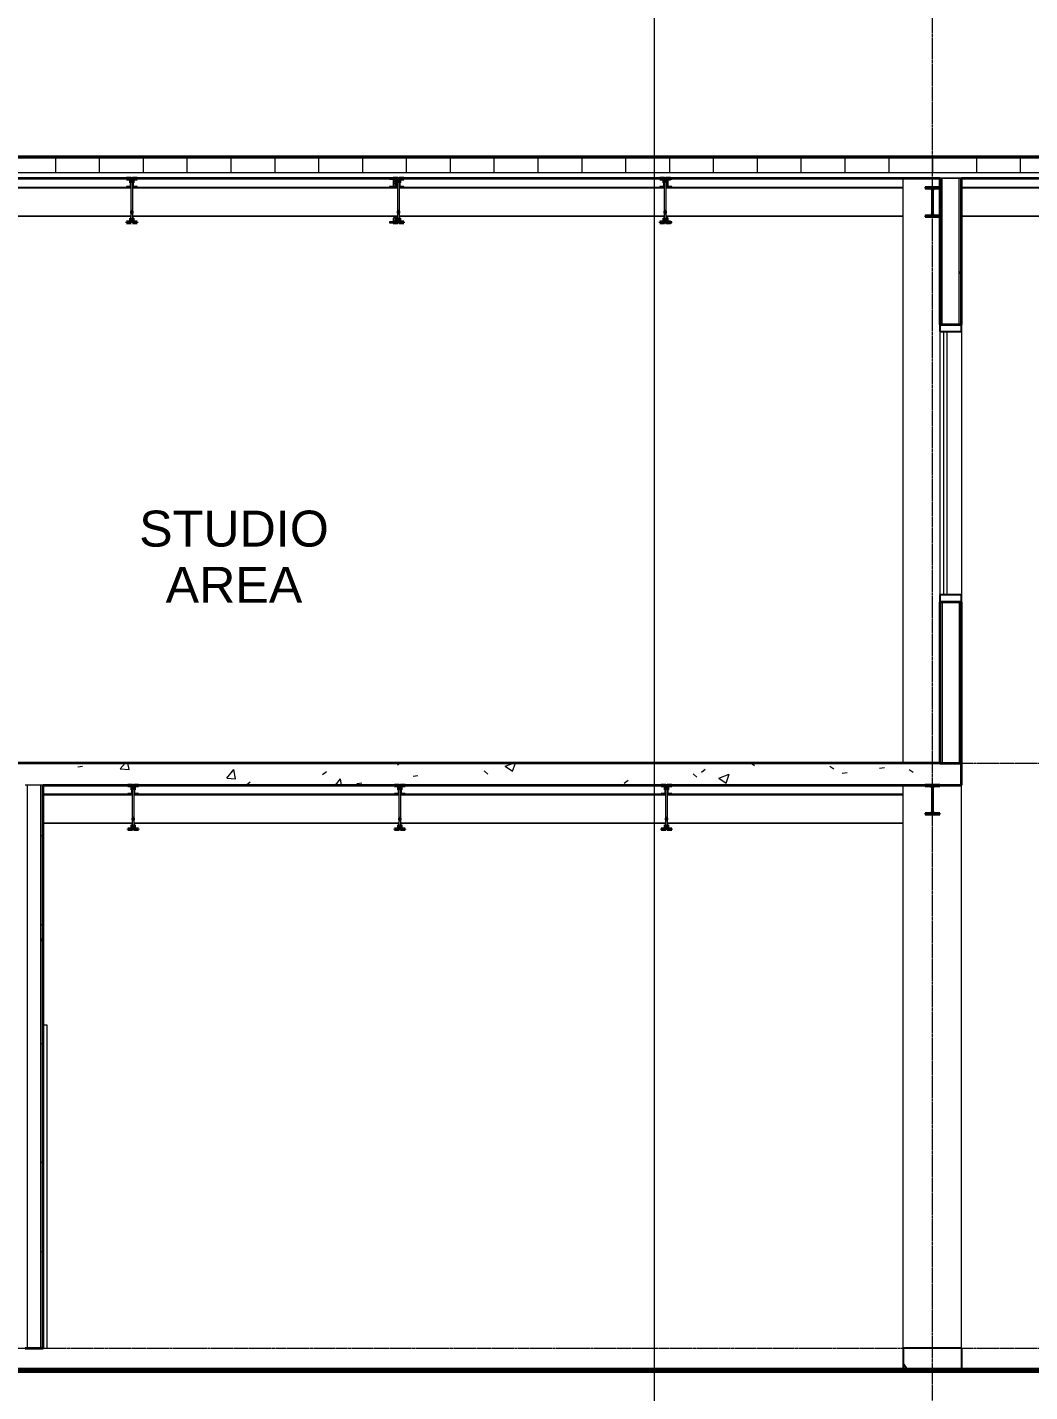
# Model space of a CAD drawing. Header units: millimetres. Extents: x -31954 to 493870, y 99509 to 604061.
# Drawn here: x 387215 to 394073, y 121820 to 131149 of the extents above; entities that cross this region are included whole.
import ezdxf

# ---------------------------------------------------------------- set-up
doc = ezdxf.new("R2010")
doc.units = ezdxf.units.MM
doc.header["$LTSCALE"] = 10
doc.linetypes.add('Center', pattern=[2, 1.25, -0.25, 0.25, -0.25])
for name, color, linetype, lineweight in [('A-ANNOTATIONS', 1, 'Continuous', 9), ('A-COLS', 4, 'Continuous', 9), ('A-DOOR', 1, 'Continuous', 18), ('A-FLOR-LEVL', 6, 'Continuous', 9), ('A-FLOR-OTLN', 6, 'Continuous', 9), ('A-FLOR-PATT', 8, 'Continuous', 35), ('A-GLAZ', 6, 'Continuous', 9), ('A-GLAZ-CWMG', 3, 'Continuous', 9), ('A-HATCH', 9, 'Continuous', 0), ('A-ROOF', 4, 'Continuous', 9), ('A-ROOF-PATT', 8, 'Continuous', 35), ('A-WALL', 2, 'Continuous', 18), ('C-TOPO', 2, 'Continuous', 9), ('S-BEAM-STEEL-SECTION', 4, 'Continuous', 20), ('S-COLUMN-STEEL-SECTION', 4, 'Continuous', 25), ('S-GRID', 6, 'Center', 9)]:
    doc.layers.add(name, color=color, linetype=linetype, lineweight=lineweight)
doc.styles.get("Standard").update_dxf_attribs({"font": 'arial.ttf', "width": 0.8})

msp = doc.modelspace()

# ---------------------------------------------------------------- hatches: boundary and pattern name
at = {"layer": 'S-BEAM-STEEL-SECTION'}
h = msp.add_hatch(dxfattribs=at)
h.set_pattern_fill('FP_5', color=256, style=0, pattern_type=2)
h.set_pattern_definition([(45, (387709.9411660077, 126842.9731462495), (-247.4873734152916, 247.4873734152916), []), (45, (387709.9411660077, 127217.9731462495), (-247.4873734152916, 247.4873734152916), [])])
h.paths.add_polyline_path([(393456.8228186243, 129854.4731462495), (393456.8228186243, 129859.6731462494), (393420.7728186243, 129859.6731462494), (393412.4289586063, 129863.1292862314), (393408.9728186243, 129871.4731462495), (393408.9728186243, 130037.4731462495), (393412.4289586063, 130045.8170062674), (393420.7728186243, 130049.2731462495), (393456.8228186243, 130049.2731462495), (393456.8228186243, 130054.4731462495), (393356.8228186243, 130054.4731462495), (393356.8228186243, 130049.2731462495), (393392.8728186243, 130049.2731462495), (393401.2166786423, 130045.8170062674), (393404.6728186243, 130037.4731462495), (393404.6728186243, 129871.4731462495), (393401.2166786423, 129863.1292862314), (393392.8728186243, 129859.6731462494), (393356.8228186243, 129859.6731462494), (393356.8228186243, 129854.4731462495), (393399.4546167906, 129854.4731462495)], flags=0)
h = msp.add_hatch(dxfattribs=at)
h.set_pattern_fill('FP_5', color=256, style=0, pattern_type=2)
h.set_pattern_definition([(45, (387709.9411660077, 126906.4731462495), (-247.4873734152916, 247.4873734152916), []), (45, (387709.9411660077, 127281.4731462495), (-247.4873734152916, 247.4873734152916), [])])
h.paths.add_polyline_path([(393456.8228186244, 125767.9731462495), (393456.8228186244, 125773.1731462494), (393420.7728186244, 125773.1731462494), (393412.4289586064, 125776.6292862314), (393408.9728186244, 125784.9731462495), (393408.9728186244, 125950.9731462495), (393412.4289586064, 125959.3170062674), (393420.7728186244, 125962.7731462494), (393456.8228186244, 125962.7731462494), (393456.8228186244, 125967.9731462495), (393356.8228186244, 125967.9731462495), (393356.8228186244, 125962.7731462494), (393392.8728186244, 125962.7731462494), (393401.2166786424, 125959.3170062674), (393404.6728186244, 125950.9731462495), (393404.6728186244, 125784.9731462495), (393401.2166786424, 125776.6292862314), (393392.8728186244, 125773.1731462494), (393356.8228186244, 125773.1731462494), (393356.8228186244, 125767.9731462495)], flags=0)

# ---------------------------------------------------------------- linework, layer by layer
at = {"layer": 'A-ANNOTATIONS'}
msp.add_line((391502.3881273863, 136471.8937556715), (391502.3881273863, 118544.24469089), dxfattribs=at)
at = {"layer": 'A-COLS'}
for p, q in [((393206.8228186242, 126117.9731462495), (393206.8228186242, 130117.9731462495)), ((393206.8228186242, 122117.9731462495), (393206.8228186242, 125967.9731462495)), ((393606.8228186242, 122117.9731462495), (393606.8228186242, 125967.9731462495)), ((393606.8228186242, 122117.9731462495), (393206.8228186242, 122117.9731462495))]:
    msp.add_line(p, q, dxfattribs=at)
at = {"layer": 'A-DOOR'}
for p, q in [((387323.5104954747, 124327.9731462495), (387348.5104954747, 124327.9731462495)), ((387348.5104954747, 124327.9731462495), (387348.5104954747, 122117.9731462495)), ((387323.5104954747, 122117.9731462495), (387348.5104954747, 122117.9731462495))]:
    msp.add_line(p, q, dxfattribs=at)
at = {"layer": 'A-FLOR-LEVL', "linetype": 'Center'}
for p, q in [((380371.9449749667, 130117.9731462495), (427657.1800374141, 130117.9731462495)), ((380371.9449749667, 126117.9731462495), (427657.1800374141, 126117.9731462495)), ((380371.9449749667, 122117.9731462495), (427657.1800374141, 122117.9731462495))]:
    msp.add_line(p, q, dxfattribs=at)
at = {"layer": 'A-FLOR-OTLN', "lineweight": 35}
for p, q in [((393456.8228186244, 126117.9731462495), (384146.8228186244, 126117.9731462495)), ((393606.8228186244, 125967.9731462495), (393606.8228186244, 126117.9731462495)), ((387323.5104954748, 125967.9731462495), (393606.8228186244, 125967.9731462495))]:
    msp.add_line(p, q, dxfattribs=at)
at = {"layer": 'A-FLOR-PATT', "lineweight": 9}
for p, q in [((387560.1750651743, 126092.1876735869), (387593.4162284865, 126096.5639557596)), ((387850.9126768178, 126078.7462848366), (387883.8279217615, 126117.9731462494)), ((387850.9127812324, 126078.7455436638), (387911.6408100281, 126073.4325295859)), ((387911.6345128563, 126073.4322578628), (387903.4187412576, 126117.9731462494)), ((388579.6491779254, 126014.9904622118), (388628.6295937835, 126073.3630487774)), ((388640.3698663689, 126009.6711207574), (388628.6227541315, 126073.356778123)), ((389235.4132645245, 126041.0688835657), (389262.0128153178, 126061.4794367575)), ((389748.6012110151, 126106.1118159326), (389764.0591976396, 126117.9731462494)), ((390341.3624579975, 126064.9558173644), (390366.0818925461, 126042.3046288835)), ((390484.579767278, 126095.8828924658), (390535.1178977009, 126061.7944930702)), ((390484.5807150723, 126095.8831034912), (390542.1272439004, 126117.9731462495)), ((390496.1355644543, 126113.1800104181), (390529.3767277665, 126117.5562925908)), ((390535.1102831992, 126061.7766462174), (390553.966824773, 126117.9731462494)), ((391769.8453521479, 126045.2901443394), (391794.5647866965, 126022.6389558584)), ((391826.4794887604, 126056.823751778), (391853.0790395537, 126077.2343049698)), ((392166.1493287445, 126117.9731462495), (392190.7859952491, 126102.2778586939)), ((392704.8720983728, 126097.3770953705), (392733.1493267681, 126079.3625141019)), ((392790.440881012, 126049.6968398539), (392823.6820443242, 126054.0731220267)), ((393044.7861457489, 126083.1820292061), (393078.027309061, 126087.5583113788)), ((393247.2354298916, 126074.4617507786), (393275.5126582868, 126056.4471695099)), ((387921.082974838, 125967.9731462494), (387923.7724139095, 125970.7761001228)), ((387924.1093358634, 125967.9731462494), (387923.7830185759, 125970.7779877176)), ((388579.6491267805, 126014.989374729), (388640.3771555762, 126009.6763606511)), ((388713.7618245999, 125969.5316842742), (388740.3613753932, 125989.942237466)), ((389322.4309537998, 125967.9731462495), (389357.3660948909, 126009.6072261526)), ((389365.0355681252, 125967.9731462495), (389357.358107644, 126009.5956410175)), ((389469.6887336946, 125978.0457215079), (389502.9298970067, 125982.4220036806)), ((389854.4803817321, 126028.7045030228), (389887.7215450443, 126033.0807851955)), ((391298.7826963827, 125980.6477903974), (391325.382247176, 126001.0583435892)), ((391944.7032383974, 126014.5142241759), (391995.2413688203, 125980.4258247804)), ((391944.7045260866, 126014.5141912813), (392015.8433545856, 126041.8218290367)), ((391995.2328227814, 125980.3974603025), (392015.8339862791, 126041.7933043193)), ((392169.6877992087, 125967.9731462495), (392182.0268616019, 125969.5976146314))]:
    msp.add_line(p, q, dxfattribs=at)
at = {"layer": 'A-GLAZ', "lineweight": 18}
for p, q in [((393507.3228186243, 129067.9731462495), (393482.3228186243, 129067.9731462495)), ((393482.3228186243, 129067.9731462495), (393482.3228186243, 127267.9731462495)), ((393507.3228186243, 127267.9731462495), (393507.3228186243, 129067.9731462495)), ((393482.3228186243, 127267.9731462495), (393507.3228186243, 127267.9731462495))]:
    msp.add_line(p, q, dxfattribs=at)
at = {"layer": 'A-GLAZ-CWMG', "lineweight": 25}
for p, q in [((393606.8228186243, 129117.9731462495), (393456.8228186243, 129117.9731462495)), ((393456.8228186243, 129117.9731462495), (393456.8228186243, 129067.9731462495)), ((393456.8228186243, 129067.9731462495), (393606.8228186243, 129067.9731462495)), ((393606.8228186243, 129067.9731462495), (393606.8228186243, 129117.9731462495)), ((393606.8228186243, 127267.9731462495), (393456.8228186243, 127267.9731462495)), ((393456.8228186243, 127267.9731462495), (393456.8228186243, 127217.9731462495)), ((393606.8228186243, 127217.9731462495), (393606.8228186243, 127267.9731462495)), ((393456.8228186243, 127217.9731462495), (393606.8228186243, 127217.9731462495))]:
    msp.add_line(p, q, dxfattribs=at)
at = {"layer": 'A-GLAZ-CWMG'}
for p, q in [((393456.8228186243, 129067.9731462495), (393456.8228186243, 127267.9731462495)), ((393606.8228186243, 129067.9731462495), (393606.8228186243, 127267.9731462495))]:
    msp.add_line(p, q, dxfattribs=at)
at = {"layer": 'A-HATCH', "lineweight": 9}
for p, q in [((393602.7411660076, 129687.7731462495), (393606.8228186244, 129687.7731462495)), ((393606.8228186244, 129545.5663266065), (393603.9516828896, 129540.5933736383)), ((393598.8320274777, 129464.6440601024), (393590.8228186244, 129478.5164167647)), ((393602.7411660076, 129281.3731462494), (393606.8228186244, 129281.3731462494)), ((393602.7411660076, 127046.1731462494), (393606.8228186244, 127046.1731462494)), ((393457.3738551836, 126848.3131287884), (393456.8228186244, 126847.3587054711)), ((393602.7411660077, 126436.5731462495), (393606.8228186244, 126436.5731462495)), ((387307.5104954748, 125623.7731462495), (387323.5104954748, 125623.7731462495)), ((387307.5104954748, 125014.1731462494), (387323.5104954748, 125014.1731462494)), ((387318.1302696157, 124899.9386119065), (387307.5104954749, 124918.3326002834)), ((387307.5104954748, 124201.3731462494), (387323.5104954748, 124201.3731462494)), ((387307.5104954748, 123388.5731462495), (387323.5104954748, 123388.5731462495)), ((387307.5104954748, 122778.9731462495), (387323.5104954748, 122778.9731462495))]:
    msp.add_line(p, q, dxfattribs=at)
at = {"layer": 'A-ROOF', "lineweight": 35}
for p, q in [((422546.8228186243, 130262.9731462495), (384146.8228186244, 130262.9731462495)), ((384146.8228186244, 130117.9731462495), (393456.8228186244, 130117.9731462495)), ((393606.8228186244, 130117.9731462495), (422546.8228186243, 130117.9731462495))]:
    msp.add_line(p, q, dxfattribs=at)
at = {"layer": 'A-ROOF'}
for p, q in [((384146.8228186244, 130255.9731462495), (422546.8228186243, 130255.9731462495)), ((384146.8228186244, 130155.9731462495), (422546.8228186243, 130155.9731462495))]:
    msp.add_line(p, q, dxfattribs=at)
at = {"layer": 'A-ROOF-PATT', "lineweight": 9}
for p, q in [((387409.9411660077, 130155.9731462495), (387409.9411660077, 130255.9731462495)), ((387709.9411660077, 130155.9731462495), (387709.9411660077, 130255.9731462495)), ((388009.9411660077, 130155.9731462495), (388009.9411660077, 130255.9731462495)), ((388309.9411660077, 130155.9731462495), (388309.9411660077, 130255.9731462495)), ((388609.9411660077, 130155.9731462495), (388609.9411660077, 130255.9731462495)), ((388909.9411660077, 130155.9731462495), (388909.9411660077, 130255.9731462495)), ((389209.9411660077, 130155.9731462495), (389209.9411660077, 130255.9731462495)), ((389509.9411660077, 130155.9731462495), (389509.9411660077, 130255.9731462495)), ((389809.9411660077, 130155.9731462495), (389809.9411660077, 130255.9731462495)), ((390109.9411660077, 130155.9731462495), (390109.9411660077, 130255.9731462495)), ((390409.9411660077, 130155.9731462495), (390409.9411660077, 130255.9731462495)), ((390709.9411660077, 130155.9731462495), (390709.9411660077, 130255.9731462495)), ((391009.9411660077, 130155.9731462495), (391009.9411660077, 130255.9731462495)), ((391309.9411660077, 130155.9731462495), (391309.9411660077, 130255.9731462495)), ((391609.9411660077, 130155.9731462495), (391609.9411660077, 130255.9731462495)), ((391909.9411660077, 130155.9731462495), (391909.9411660077, 130255.9731462495)), ((392209.9411660077, 130155.9731462495), (392209.9411660077, 130255.9731462495)), ((392509.9411660077, 130155.9731462495), (392509.9411660077, 130255.9731462495)), ((392809.9411660077, 130155.9731462495), (392809.9411660077, 130255.9731462495)), ((393109.9411660077, 130155.9731462495), (393109.9411660077, 130255.9731462495)), ((393409.9411660077, 130155.9731462495), (393409.9411660077, 130255.9731462495)), ((393709.9411660077, 130155.9731462495), (393709.9411660077, 130255.9731462495)), ((394009.9411660077, 130155.9731462495), (394009.9411660077, 130255.9731462495))]:
    msp.add_line(p, q, dxfattribs=at)
at = {"layer": 'A-WALL', "lineweight": 35}
for p, q in [((393456.8228186244, 130117.9731462495), (393456.8228186244, 129117.9731462495)), ((393606.8228186244, 129117.9731462495), (393606.8228186244, 130117.9731462495)), ((393456.8228186244, 129117.9731462495), (393606.8228186244, 129117.9731462495)), ((393606.8228186244, 127217.9731462495), (393456.8228186244, 127217.9731462495)), ((393456.8228186244, 127217.9731462495), (393456.8228186244, 126117.9731462495)), ((393606.8228186244, 126117.9731462495), (393606.8228186244, 127217.9731462495)), ((393456.8228186244, 126117.9731462495), (393606.8228186244, 126117.9731462495)), ((387323.5104954748, 122117.9731462495), (387323.5104954748, 125967.9731462495)), ((387199.5104954748, 122117.9731462495), (387323.5104954748, 122117.9731462495))]:
    msp.add_line(p, q, dxfattribs=at)
at = {"layer": 'A-WALL'}
for p, q in [((393606.8228186244, 130117.9731462495), (393456.8228186244, 130117.9731462495)), ((393472.8228186243, 129117.9731462495), (393472.8228186243, 130117.9731462495)), ((393590.8228186244, 129117.9731462495), (393590.8228186244, 130117.9731462495)), ((393472.8228186243, 127217.9731462495), (393472.8228186243, 126117.9731462495)), ((393590.8228186244, 127217.9731462495), (393590.8228186244, 126117.9731462495)), ((387323.5104954748, 125967.9731462495), (387199.5104954748, 125967.9731462495)), ((387215.5104954748, 122117.9731462495), (387215.5104954748, 125967.9731462495)), ((387307.5104954748, 122117.9731462495), (387307.5104954748, 125967.9731462495))]:
    msp.add_line(p, q, dxfattribs=at)
at = {"layer": 'C-TOPO', "lineweight": 70}
msp.add_line((384146.8228186243, 121967.8136190258), (422546.8228186247, 121967.8136190258), dxfattribs=at)
at = {"layer": 'C-TOPO'}
msp.add_line((384146.8228186243, 121967.813616325), (422546.822720207, 121967.813616325), dxfattribs=at)
at = {"layer": 'S-BEAM-STEEL-SECTION', "lineweight": 35}
for p, q in [((387925.3228186243, 130117.9731462495), (387893.3228186243, 130117.9731462495)), ((387893.3228186243, 130117.9731462495), (387893.3228186243, 130111.4731462495)), ((387893.3228186243, 130111.4731462495), (387918.8228186243, 130111.4731462495)), ((387918.8228186243, 130111.4731462495), (387918.8228186243, 130085.9731462495)), ((387918.8228186243, 130085.9731462495), (387925.3228186243, 130085.9731462495)), ((387925.3228186243, 130085.9731462495), (387925.3228186243, 130117.9731462495)), ((387934.8228186243, 130117.9731462495), (387934.8228186243, 130085.9731462495)), ((387966.8228186243, 130117.9731462495), (387934.8228186243, 130117.9731462495)), ((387934.8228186243, 130085.9731462495), (387941.3228186243, 130085.9731462495)), ((387941.3228186243, 130085.9731462495), (387941.3228186243, 130111.4731462495)), ((387941.3228186243, 130111.4731462495), (387966.8228186243, 130111.4731462495)), ((387966.8228186243, 130111.4731462495), (387966.8228186243, 130117.9731462495)), ((389749.3228186243, 130117.9731462495), (389717.3228186243, 130117.9731462495)), ((389717.3228186243, 130117.9731462495), (389717.3228186243, 130111.4731462495)), ((389717.3228186243, 130111.4731462495), (389742.8228186243, 130111.4731462495)), ((389742.8228186243, 130111.4731462495), (389742.8228186243, 130085.9731462495)), ((389742.8228186243, 130085.9731462495), (389749.3228186243, 130085.9731462495)), ((389749.3228186243, 130085.9731462495), (389749.3228186243, 130117.9731462495)), ((389758.8228186243, 130117.9731462495), (389758.8228186243, 130085.9731462495)), ((389790.8228186243, 130117.9731462495), (389758.8228186243, 130117.9731462495)), ((389758.8228186243, 130085.9731462495), (389765.3228186243, 130085.9731462495)), ((389765.3228186243, 130085.9731462495), (389765.3228186243, 130111.4731462495)), ((389765.3228186243, 130111.4731462495), (389790.8228186243, 130111.4731462495)), ((389790.8228186243, 130111.4731462495), (389790.8228186243, 130117.9731462495)), ((391573.3228186243, 130117.9731462495), (391541.3228186243, 130117.9731462495)), ((391541.3228186243, 130117.9731462495), (391541.3228186243, 130111.4731462495)), ((391541.3228186243, 130111.4731462495), (391566.8228186243, 130111.4731462495)), ((391566.8228186243, 130111.4731462495), (391566.8228186243, 130085.9731462495)), ((391566.8228186243, 130085.9731462495), (391573.3228186243, 130085.9731462495)), ((391573.3228186243, 130085.9731462495), (391573.3228186243, 130117.9731462495)), ((391582.8228186243, 130117.9731462495), (391582.8228186243, 130085.9731462495)), ((391614.8228186243, 130117.9731462495), (391582.8228186243, 130117.9731462495)), ((391582.8228186243, 130085.9731462495), (391589.3228186243, 130085.9731462495)), ((391589.3228186243, 130085.9731462495), (391589.3228186243, 130111.4731462495)), ((391589.3228186243, 130111.4731462495), (391614.8228186243, 130111.4731462495)), ((391614.8228186243, 130111.4731462495), (391614.8228186243, 130117.9731462495)), ((393456.8228186243, 130054.4731462495), (393356.8228186243, 130054.4731462495)), ((393356.8228186243, 130054.4731462495), (393356.8228186243, 130049.2731462495)), ((393356.8228186243, 130049.2731462495), (393392.8728186243, 130049.2731462495)), ((393404.6728186242, 130037.4731462495), (393404.6728186242, 129871.4731462495)), ((393408.9728186243, 129871.4731462495), (393408.9728186243, 130037.4731462495)), ((393420.7728186243, 130049.2731462495), (393456.8228186243, 130049.2731462495)), ((393456.8228186243, 130049.2731462495), (393456.8228186243, 130054.4731462495)), ((387934.8228186243, 129892.0177194739), (387925.3228186243, 129892.0177194739)), ((387925.3228186243, 129892.0177194739), (387925.3228186243, 129879.0736228652)), ((387925.3228186243, 129879.0736228652), (387934.8228186243, 129879.0736228652)), ((387934.8228186243, 129879.0736228652), (387934.8228186243, 129892.0177194739)), ((389758.8228186243, 129892.0177194739), (389749.3228186243, 129892.0177194739)), ((389749.3228186243, 129892.0177194739), (389749.3228186243, 129879.0736228652)), ((389749.3228186243, 129879.0736228652), (389758.8228186243, 129879.0736228652)), ((389758.8228186243, 129879.0736228652), (389758.8228186243, 129892.0177194739)), ((391582.8228186243, 129892.0177194739), (391573.3228186243, 129892.0177194739)), ((391573.3228186243, 129892.0177194739), (391573.3228186243, 129879.0736228652)), ((391573.3228186243, 129879.0736228652), (391582.8228186243, 129879.0736228652)), ((391582.8228186243, 129879.0736228652), (391582.8228186243, 129892.0177194739)), ((387918.8228186243, 129819.4731462495), (387893.3228186243, 129819.4731462495)), ((387893.3228186243, 129819.4731462495), (387893.3228186243, 129812.9731462495)), ((387893.3228186243, 129812.9731462495), (387925.3228186243, 129812.9731462495)), ((387925.3228186243, 129844.9731462495), (387918.8228186243, 129844.9731462495)), ((387918.8228186243, 129844.9731462495), (387918.8228186243, 129819.4731462495)), ((387925.3228186243, 129812.9731462495), (387925.3228186243, 129844.9731462495)), ((387941.3228186243, 129844.9731462495), (387934.8228186243, 129844.9731462495)), ((387934.8228186243, 129844.9731462495), (387934.8228186243, 129812.9731462495)), ((387934.8228186243, 129812.9731462495), (387966.8228186243, 129812.9731462495)), ((387941.3228186243, 129819.4731462495), (387941.3228186243, 129844.9731462495)), ((387966.8228186243, 129819.4731462495), (387941.3228186243, 129819.4731462495)), ((387966.8228186243, 129812.9731462495), (387966.8228186243, 129819.4731462495)), ((389742.8228186243, 129819.4731462495), (389717.3228186243, 129819.4731462495)), ((389717.3228186243, 129819.4731462495), (389717.3228186243, 129812.9731462495)), ((389717.3228186243, 129812.9731462495), (389749.3228186243, 129812.9731462495)), ((389749.3228186243, 129844.9731462495), (389742.8228186243, 129844.9731462495)), ((389742.8228186243, 129844.9731462495), (389742.8228186243, 129819.4731462495)), ((389749.3228186243, 129812.9731462495), (389749.3228186243, 129844.9731462495)), ((389765.3228186243, 129844.9731462495), (389758.8228186243, 129844.9731462495)), ((389758.8228186243, 129844.9731462495), (389758.8228186243, 129812.9731462495)), ((389758.8228186243, 129812.9731462495), (389790.8228186243, 129812.9731462495)), ((389765.3228186243, 129819.4731462495), (389765.3228186243, 129844.9731462495)), ((389790.8228186243, 129819.4731462495), (389765.3228186243, 129819.4731462495)), ((389790.8228186243, 129812.9731462495), (389790.8228186243, 129819.4731462495)), ((391566.8228186243, 129819.4731462495), (391541.3228186243, 129819.4731462495)), ((391541.3228186243, 129819.4731462495), (391541.3228186243, 129812.9731462495)), ((391541.3228186243, 129812.9731462495), (391573.3228186243, 129812.9731462495)), ((391573.3228186243, 129844.9731462495), (391566.8228186243, 129844.9731462495)), ((391566.8228186243, 129844.9731462495), (391566.8228186243, 129819.4731462495)), ((391573.3228186243, 129812.9731462495), (391573.3228186243, 129844.9731462495)), ((391589.3228186243, 129844.9731462495), (391582.8228186243, 129844.9731462495)), ((391582.8228186243, 129844.9731462495), (391582.8228186243, 129812.9731462495)), ((391582.8228186243, 129812.9731462495), (391614.8228186243, 129812.9731462495)), ((391589.3228186243, 129819.4731462495), (391589.3228186243, 129844.9731462495)), ((391614.8228186243, 129819.4731462495), (391589.3228186243, 129819.4731462495)), ((391614.8228186243, 129812.9731462495), (391614.8228186243, 129819.4731462495)), ((393392.8728186243, 129859.6731462494), (393356.8228186243, 129859.6731462494)), ((393356.8228186243, 129859.6731462494), (393356.8228186243, 129854.4731462495)), ((393356.8228186243, 129854.4731462495), (393456.8228186243, 129854.4731462495)), ((393456.8228186243, 129859.6731462494), (393420.7728186243, 129859.6731462494)), ((393456.8228186243, 129854.4731462495), (393456.8228186243, 129859.6731462494)), ((387934.8228186243, 125967.9731462495), (387902.8228186243, 125967.9731462495)), ((387902.8228186243, 125967.9731462495), (387902.8228186243, 125961.4731462495)), ((387902.8228186243, 125961.4731462495), (387928.3228186243, 125961.4731462495)), ((387928.3228186243, 125961.4731462495), (387928.3228186243, 125935.9731462495)), ((387934.8228186243, 125935.9731462495), (387934.8228186243, 125967.9731462495)), ((387976.3228186243, 125967.9731462495), (387944.3228186243, 125967.9731462495)), ((387944.3228186243, 125967.9731462495), (387944.3228186243, 125935.9731462495)), ((387950.8228186243, 125935.9731462495), (387950.8228186243, 125961.4731462495)), ((387950.8228186243, 125961.4731462495), (387976.3228186243, 125961.4731462495)), ((387976.3228186243, 125961.4731462495), (387976.3228186243, 125967.9731462495)), ((389758.8228186243, 125967.9731462495), (389726.8228186243, 125967.9731462495)), ((389726.8228186243, 125967.9731462495), (389726.8228186243, 125961.4731462495)), ((389726.8228186243, 125961.4731462495), (389752.3228186243, 125961.4731462495)), ((389752.3228186243, 125961.4731462495), (389752.3228186243, 125935.9731462495)), ((389758.8228186243, 125935.9731462495), (389758.8228186243, 125967.9731462495)), ((389800.3228186243, 125967.9731462495), (389768.3228186243, 125967.9731462495)), ((389768.3228186243, 125967.9731462495), (389768.3228186243, 125935.9731462495)), ((389774.8228186243, 125935.9731462495), (389774.8228186243, 125961.4731462495)), ((389774.8228186243, 125961.4731462495), (389800.3228186243, 125961.4731462495)), ((389800.3228186243, 125961.4731462495), (389800.3228186243, 125967.9731462495)), ((391582.8228186243, 125967.9731462495), (391550.8228186243, 125967.9731462495)), ((391550.8228186243, 125967.9731462495), (391550.8228186243, 125961.4731462495)), ((391550.8228186243, 125961.4731462495), (391576.3228186243, 125961.4731462495)), ((391576.3228186243, 125961.4731462495), (391576.3228186243, 125935.9731462495)), ((391582.8228186243, 125935.9731462495), (391582.8228186243, 125967.9731462495)), ((391624.3228186243, 125967.9731462495), (391592.3228186243, 125967.9731462495)), ((391592.3228186243, 125967.9731462495), (391592.3228186243, 125935.9731462495)), ((391598.8228186243, 125935.9731462495), (391598.8228186243, 125961.4731462495)), ((391598.8228186243, 125961.4731462495), (391624.3228186243, 125961.4731462495)), ((391624.3228186243, 125961.4731462495), (391624.3228186243, 125967.9731462495)), ((393456.8228186244, 125967.9731462495), (393356.8228186244, 125967.9731462495)), ((393356.8228186244, 125967.9731462495), (393356.8228186244, 125962.7731462494)), ((393356.8228186244, 125962.7731462494), (393392.8728186244, 125962.7731462494)), ((393404.6728186244, 125950.9731462495), (393404.6728186244, 125784.9731462495)), ((393408.9728186244, 125784.9731462495), (393408.9728186244, 125950.9731462495)), ((393420.7728186244, 125962.7731462494), (393456.8228186244, 125962.7731462494)), ((393456.8228186244, 125962.7731462494), (393456.8228186244, 125967.9731462495)), ((387928.3228186243, 125935.9731462495), (387934.8228186243, 125935.9731462495)), ((387944.3228186243, 125935.9731462495), (387950.8228186243, 125935.9731462495)), ((389752.3228186243, 125935.9731462495), (389758.8228186243, 125935.9731462495)), ((389768.3228186243, 125935.9731462495), (389774.8228186243, 125935.9731462495)), ((391576.3228186243, 125935.9731462495), (391582.8228186243, 125935.9731462495)), ((391592.3228186243, 125935.9731462495), (391598.8228186243, 125935.9731462495)), ((393392.8728186244, 125773.1731462494), (393356.8228186244, 125773.1731462494)), ((393356.8228186244, 125773.1731462494), (393356.8228186244, 125767.9731462495)), ((393356.8228186244, 125767.9731462495), (393456.8228186244, 125767.9731462495)), ((393456.8228186244, 125773.1731462494), (393420.7728186244, 125773.1731462494)), ((393456.8228186244, 125767.9731462495), (393456.8228186244, 125773.1731462494)), ((387934.8228186243, 125694.9731462495), (387928.3228186243, 125694.9731462495)), ((387928.3228186243, 125694.9731462495), (387928.3228186243, 125669.4731462495)), ((387934.8228186243, 125742.017719474), (387934.8228186243, 125729.0736228652)), ((387944.3228186243, 125742.017719474), (387934.8228186243, 125742.017719474)), ((387934.8228186243, 125729.0736228652), (387944.3228186243, 125729.0736228652)), ((387934.8228186243, 125662.9731462495), (387934.8228186243, 125694.9731462495)), ((387944.3228186243, 125729.0736228652), (387944.3228186243, 125742.017719474)), ((387944.3228186243, 125694.9731462495), (387944.3228186243, 125662.9731462495)), ((387950.8228186243, 125694.9731462495), (387944.3228186243, 125694.9731462495)), ((387950.8228186243, 125669.4731462495), (387950.8228186243, 125694.9731462495)), ((389758.8228186243, 125694.9731462495), (389752.3228186243, 125694.9731462495)), ((389752.3228186243, 125694.9731462495), (389752.3228186243, 125669.4731462495)), ((389758.8228186243, 125742.017719474), (389758.8228186243, 125729.0736228652)), ((389768.3228186243, 125742.017719474), (389758.8228186243, 125742.017719474)), ((389758.8228186243, 125729.0736228652), (389768.3228186243, 125729.0736228652)), ((389758.8228186243, 125662.9731462495), (389758.8228186243, 125694.9731462495)), ((389768.3228186243, 125729.0736228652), (389768.3228186243, 125742.017719474)), ((389768.3228186243, 125694.9731462495), (389768.3228186243, 125662.9731462495)), ((389774.8228186243, 125694.9731462495), (389768.3228186243, 125694.9731462495)), ((389774.8228186243, 125669.4731462495), (389774.8228186243, 125694.9731462495)), ((391582.8228186243, 125694.9731462495), (391576.3228186243, 125694.9731462495)), ((391576.3228186243, 125694.9731462495), (391576.3228186243, 125669.4731462495)), ((391582.8228186243, 125742.017719474), (391582.8228186243, 125729.0736228652)), ((391592.3228186243, 125742.017719474), (391582.8228186243, 125742.017719474)), ((391582.8228186243, 125729.0736228652), (391592.3228186243, 125729.0736228652)), ((391582.8228186243, 125662.9731462495), (391582.8228186243, 125694.9731462495)), ((391592.3228186243, 125729.0736228652), (391592.3228186243, 125742.017719474)), ((391592.3228186243, 125694.9731462495), (391592.3228186243, 125662.9731462495)), ((391598.8228186243, 125694.9731462495), (391592.3228186243, 125694.9731462495)), ((391598.8228186243, 125669.4731462495), (391598.8228186243, 125694.9731462495)), ((387928.3228186243, 125669.4731462495), (387902.8228186243, 125669.4731462495)), ((387902.8228186243, 125669.4731462495), (387902.8228186243, 125662.9731462495)), ((387902.8228186243, 125662.9731462495), (387934.8228186243, 125662.9731462495)), ((387944.3228186243, 125662.9731462495), (387976.3228186243, 125662.9731462495)), ((387976.3228186243, 125669.4731462495), (387950.8228186243, 125669.4731462495)), ((387976.3228186243, 125662.9731462495), (387976.3228186243, 125669.4731462495)), ((389752.3228186243, 125669.4731462495), (389726.8228186243, 125669.4731462495)), ((389726.8228186243, 125669.4731462495), (389726.8228186243, 125662.9731462495)), ((389726.8228186243, 125662.9731462495), (389758.8228186243, 125662.9731462495)), ((389768.3228186243, 125662.9731462495), (389800.3228186243, 125662.9731462495)), ((389800.3228186243, 125669.4731462495), (389774.8228186243, 125669.4731462495)), ((389800.3228186243, 125662.9731462495), (389800.3228186243, 125669.4731462495)), ((391576.3228186243, 125669.4731462495), (391550.8228186243, 125669.4731462495)), ((391550.8228186243, 125669.4731462495), (391550.8228186243, 125662.9731462495)), ((391550.8228186243, 125662.9731462495), (391582.8228186243, 125662.9731462495)), ((391592.3228186243, 125662.9731462495), (391624.3228186243, 125662.9731462495)), ((391624.3228186243, 125669.4731462495), (391598.8228186243, 125669.4731462495)), ((391624.3228186243, 125662.9731462495), (391624.3228186243, 125669.4731462495))]:
    msp.add_line(p, q, dxfattribs=at)
at = {"layer": 'S-BEAM-STEEL-SECTION'}
for p, q in [((387918.8228186243, 130060.9731462495), (387893.3228186243, 130060.9731462495)), ((387893.3228186243, 130060.9731462495), (387893.3228186243, 130054.4731462495)), ((387918.8228186243, 130085.9731462495), (387918.8228186243, 130060.9731462495)), ((387925.3228186243, 130116.3731462494), (387934.8228186243, 130116.3731462494)), ((387925.3228186243, 129892.0177194739), (387925.3228186243, 130085.9731462495)), ((387934.8228186243, 130085.9731462495), (387934.8228186243, 129892.0177194739)), ((387941.3228186243, 130060.9731462495), (387941.3228186243, 130085.9731462495)), ((387966.8228186243, 130060.9731462495), (387941.3228186243, 130060.9731462495)), ((387966.8228186243, 130054.4731462495), (387966.8228186243, 130060.9731462495)), ((389692.3228186243, 130117.9731462495), (389692.3228186243, 130111.4731462495)), ((389692.3228186243, 130111.4731462495), (389717.3228186243, 130111.4731462495)), ((389717.3228186243, 130060.9731462495), (389692.3228186243, 130060.9731462495)), ((389692.3228186243, 130060.9731462495), (389692.3228186243, 130054.4731462495)), ((389742.8228186243, 130060.9731462495), (389717.3228186243, 130060.9731462495)), ((389717.3228186243, 130060.9731462495), (389717.3228186243, 130054.4731462495)), ((389717.8228186243, 130111.4731462495), (389717.8228186243, 130085.9731462495)), ((389717.8228186243, 130085.9731462495), (389724.3228186243, 130085.9731462495)), ((389724.3228186243, 130085.9731462495), (389717.8228186243, 130085.9731462495)), ((389717.8228186243, 130085.9731462495), (389717.8228186243, 130060.9731462495)), ((389724.3228186243, 130085.9731462495), (389724.3228186243, 130111.4731462495)), ((389733.8228186243, 130103.6731462495), (389724.3228186243, 130103.6731462495)), ((389724.3228186243, 130094.1731462495), (389733.8228186243, 130094.1731462495)), ((389733.8228186243, 130090.7231462495), (389724.3228186243, 130090.7231462495)), ((389724.3228186243, 130081.2231462495), (389724.3228186243, 130090.7231462495)), ((389724.3228186243, 130060.9731462495), (389724.3228186243, 130085.9731462495)), ((389724.3228186243, 130081.2231462495), (389733.8228186243, 130081.2231462495)), ((389733.8228186243, 130111.4731462495), (389733.8228186243, 130085.9731462495)), ((389733.8228186243, 130090.7231462495), (389733.8228186243, 130081.2231462495)), ((389733.8228186243, 130085.9731462495), (389740.3228186243, 130085.9731462495)), ((389740.3228186243, 130085.9731462495), (389733.8228186243, 130085.9731462495)), ((389733.8228186243, 130085.9731462495), (389733.8228186243, 130060.9731462495)), ((389740.3228186243, 130085.9731462495), (389740.3228186243, 130111.4731462495)), ((389740.3228186243, 130060.9731462495), (389740.3228186243, 130085.9731462495)), ((389742.8228186243, 130085.9731462495), (389742.8228186243, 130060.9731462495)), ((389749.3228186243, 130116.3731462494), (389758.8228186243, 130116.3731462494)), ((389749.3228186243, 129892.0177194739), (389749.3228186243, 130085.9731462495)), ((389758.8228186243, 130085.9731462495), (389758.8228186243, 129892.0177194739)), ((389765.3228186243, 130060.9731462495), (389765.3228186243, 130085.9731462495)), ((389790.8228186243, 130060.9731462495), (389765.3228186243, 130060.9731462495)), ((389790.8228186243, 130054.4731462495), (389790.8228186243, 130060.9731462495)), ((391566.8228186243, 130060.9731462495), (391541.3228186243, 130060.9731462495)), ((391541.3228186243, 130060.9731462495), (391541.3228186243, 130054.4731462495)), ((391566.8228186243, 130085.9731462495), (391566.8228186243, 130060.9731462495)), ((391573.3228186243, 130116.3731462494), (391582.8228186243, 130116.3731462494)), ((391573.3228186243, 129892.0177194739), (391573.3228186243, 130085.9731462495)), ((391582.8228186243, 130085.9731462495), (391582.8228186243, 129892.0177194739)), ((391592.3228186243, 130103.6731462495), (391589.3228186243, 130103.6731462495)), ((391589.3228186243, 130094.1731462495), (391592.3228186243, 130094.1731462495)), ((391592.3228186243, 130090.7231462495), (391589.3228186243, 130090.7231462495)), ((391589.3228186243, 130060.9731462495), (391589.3228186243, 130085.9731462495)), ((391589.3228186243, 130081.2231462495), (391592.3228186243, 130081.2231462495)), ((391614.8228186243, 130060.9731462495), (391589.3228186243, 130060.9731462495)), ((391592.3228186243, 130111.4731462495), (391592.3228186243, 130085.9731462495)), ((391592.3228186243, 130090.7231462495), (391592.3228186243, 130081.2231462495)), ((391592.3228186243, 130085.9731462495), (391598.8228186243, 130085.9731462495)), ((391598.8228186243, 130085.9731462495), (391592.3228186243, 130085.9731462495)), ((391592.3228186243, 130085.9731462495), (391592.3228186243, 130060.9731462495)), ((391598.8228186243, 130085.9731462495), (391598.8228186243, 130111.4731462495)), ((391598.8228186243, 130060.9731462495), (391598.8228186243, 130085.9731462495)), ((391614.8228186243, 130111.4731462495), (391624.3228186243, 130111.4731462495)), ((391614.8228186243, 130054.4731462495), (391614.8228186243, 130060.9731462495)), ((391624.3228186243, 130060.9731462495), (391614.8228186243, 130060.9731462495)), ((391624.3228186243, 130111.4731462495), (391624.3228186243, 130117.9731462495)), ((391624.3228186243, 130054.4731462495), (391624.3228186243, 130060.9731462495)), ((387925.3228186243, 130049.2731462495), (386110.8228186243, 130049.2731462495)), ((387893.3228186243, 130054.4731462495), (386142.8228186243, 130054.4731462495)), ((387893.3228186243, 130054.4731462495), (387925.3228186243, 130054.4731462495)), ((387934.8228186243, 130054.4731462495), (387966.8228186243, 130054.4731462495)), ((389749.3228186243, 130049.2731462495), (387934.8228186243, 130049.2731462495)), ((389717.3228186243, 130054.4731462495), (387966.8228186243, 130054.4731462495)), ((389717.3228186243, 130054.4731462495), (389749.3228186243, 130054.4731462495)), ((389758.8228186243, 130054.4731462495), (389790.8228186243, 130054.4731462495)), ((391573.3228186243, 130049.2731462495), (389758.8228186243, 130049.2731462495)), ((391541.3228186243, 130054.4731462495), (389790.8228186243, 130054.4731462495)), ((391541.3228186243, 130054.4731462495), (391573.3228186243, 130054.4731462495)), ((391582.8228186243, 130054.4731462495), (391614.8228186243, 130054.4731462495)), ((393206.8228186243, 130049.2731462495), (391582.8228186243, 130049.2731462495)), ((393206.8228186243, 130054.4731462495), (391614.8228186243, 130054.4731462495)), ((395187.3228186243, 130054.4731462495), (393606.8228186242, 130054.4731462495)), ((395219.3228186243, 130049.2731462495), (393606.8228186242, 130049.2731462495)), ((387925.3228186243, 129844.9731462495), (387925.3228186243, 129879.0736228652)), ((387934.8228186243, 129879.0736228652), (387934.8228186243, 129844.9731462495)), ((389749.3228186243, 129844.9731462495), (389749.3228186243, 129879.0736228652)), ((389758.8228186243, 129879.0736228652), (389758.8228186243, 129844.9731462495)), ((391573.3228186243, 129844.9731462495), (391573.3228186243, 129879.0736228652)), ((391582.8228186243, 129879.0736228652), (391582.8228186243, 129844.9731462495)), ((386110.8228186243, 129859.6731462494), (387925.3228186243, 129859.6731462494)), ((387925.3228186243, 129854.4731462495), (386110.8228186243, 129854.4731462495)), ((387934.8228186243, 129814.5731462495), (387925.3228186243, 129814.5731462495)), ((387934.8228186243, 129859.6731462494), (389749.3228186243, 129859.6731462494)), ((389749.3228186243, 129854.4731462495), (387934.8228186243, 129854.4731462495)), ((389717.3228186243, 129819.4731462495), (389692.3228186243, 129819.4731462495)), ((389692.3228186243, 129819.4731462495), (389692.3228186243, 129812.9731462495)), ((389692.3228186243, 129812.9731462495), (389717.3228186243, 129812.9731462495)), ((389724.3228186243, 129844.9731462495), (389717.8228186243, 129844.9731462495)), ((389717.8228186243, 129844.9731462495), (389717.8228186243, 129819.4731462495)), ((389724.3228186243, 129854.4731462495), (389724.3228186243, 129844.9731462495)), ((389724.3228186243, 129819.4731462495), (389724.3228186243, 129844.9731462495)), ((389733.8228186243, 129854.4731462495), (389733.8228186243, 129844.9731462495)), ((389740.3228186243, 129844.9731462495), (389733.8228186243, 129844.9731462495)), ((389733.8228186243, 129844.9731462495), (389733.8228186243, 129819.4731462495)), ((389740.3228186243, 129819.4731462495), (389740.3228186243, 129844.9731462495)), ((389758.8228186243, 129814.5731462495), (389749.3228186243, 129814.5731462495)), ((389749.3228186243, 129812.9731462495), (389758.8228186243, 129812.9731462495)), ((389758.8228186243, 129859.6731462494), (391573.3228186243, 129859.6731462494)), ((391573.3228186243, 129854.4731462495), (389758.8228186243, 129854.4731462495)), ((391582.8228186243, 129814.5731462495), (391573.3228186243, 129814.5731462495)), ((391573.3228186243, 129812.9731462495), (391582.8228186243, 129812.9731462495)), ((391582.8228186243, 129859.6731462494), (393206.8228186243, 129859.6731462494)), ((393206.8228186243, 129854.4731462495), (391582.8228186243, 129854.4731462495)), ((391592.3228186243, 129854.4731462495), (391592.3228186243, 129844.9731462495)), ((391598.8228186243, 129844.9731462495), (391592.3228186243, 129844.9731462495)), ((391592.3228186243, 129844.9731462495), (391592.3228186243, 129819.4731462495)), ((391598.8228186243, 129819.4731462495), (391598.8228186243, 129844.9731462495)), ((391624.3228186243, 129819.4731462495), (391614.8228186243, 129819.4731462495)), ((391614.8228186243, 129812.9731462495), (391624.3228186243, 129812.9731462495)), ((391624.3228186243, 129812.9731462495), (391624.3228186243, 129819.4731462495)), ((393606.8228186242, 129859.6731462494), (395219.3228186243, 129859.6731462494)), ((395219.3228186243, 129854.4731462495), (393606.8228186242, 129854.4731462495)), ((387944.3228186243, 125966.3731462494), (387934.8228186243, 125966.3731462494)), ((389768.3228186243, 125966.3731462494), (389758.8228186243, 125966.3731462494)), ((391592.3228186243, 125966.3731462494), (391582.8228186243, 125966.3731462494)), ((387902.8228186243, 125904.4731462495), (387323.5104954747, 125904.4731462495)), ((387934.8228186243, 125899.2731462494), (387323.5104954747, 125899.2731462494)), ((387928.3228186243, 125910.9731462495), (387902.8228186243, 125910.9731462495)), ((387902.8228186243, 125910.9731462495), (387902.8228186243, 125904.4731462495)), ((387902.8228186243, 125904.4731462495), (387934.8228186243, 125904.4731462495)), ((387928.3228186243, 125935.9731462495), (387928.3228186243, 125910.9731462495)), ((387934.8228186243, 125742.017719474), (387934.8228186243, 125935.9731462495)), ((387944.3228186243, 125935.9731462495), (387944.3228186243, 125742.017719474)), ((387944.3228186243, 125904.4731462495), (387976.3228186243, 125904.4731462495)), ((389758.8228186243, 125899.2731462494), (387944.3228186243, 125899.2731462494)), ((387950.8228186243, 125910.9731462495), (387950.8228186243, 125935.9731462495)), ((387976.3228186243, 125910.9731462495), (387950.8228186243, 125910.9731462495)), ((387976.3228186243, 125904.4731462495), (387976.3228186243, 125910.9731462495)), ((389726.8228186243, 125904.4731462495), (387976.3228186243, 125904.4731462495)), ((389752.3228186243, 125910.9731462495), (389726.8228186243, 125910.9731462495)), ((389726.8228186243, 125910.9731462495), (389726.8228186243, 125904.4731462495)), ((389726.8228186243, 125904.4731462495), (389758.8228186243, 125904.4731462495)), ((389752.3228186243, 125935.9731462495), (389752.3228186243, 125910.9731462495)), ((389758.8228186243, 125742.017719474), (389758.8228186243, 125935.9731462495)), ((389768.3228186243, 125935.9731462495), (389768.3228186243, 125742.017719474)), ((389768.3228186243, 125904.4731462495), (389800.3228186243, 125904.4731462495)), ((391582.8228186243, 125899.2731462494), (389768.3228186243, 125899.2731462494)), ((389774.8228186243, 125910.9731462495), (389774.8228186243, 125935.9731462495)), ((389800.3228186243, 125910.9731462495), (389774.8228186243, 125910.9731462495)), ((389800.3228186243, 125904.4731462495), (389800.3228186243, 125910.9731462495)), ((391550.8228186243, 125904.4731462495), (389800.3228186243, 125904.4731462495)), ((391576.3228186243, 125910.9731462495), (391550.8228186243, 125910.9731462495)), ((391550.8228186243, 125910.9731462495), (391550.8228186243, 125904.4731462495)), ((391550.8228186243, 125904.4731462495), (391582.8228186243, 125904.4731462495)), ((391576.3228186243, 125935.9731462495), (391576.3228186243, 125910.9731462495)), ((391582.8228186243, 125742.017719474), (391582.8228186243, 125935.9731462495)), ((391592.3228186243, 125935.9731462495), (391592.3228186243, 125742.017719474)), ((391592.3228186243, 125904.4731462495), (391624.3228186243, 125904.4731462495)), ((393206.8228186243, 125899.2731462494), (391592.3228186243, 125899.2731462494)), ((391598.8228186243, 125910.9731462495), (391598.8228186243, 125935.9731462495)), ((391624.3228186243, 125910.9731462495), (391598.8228186243, 125910.9731462495)), ((391624.3228186243, 125904.4731462495), (391624.3228186243, 125910.9731462495)), ((393206.8228186243, 125904.4731462495), (391624.3228186243, 125904.4731462495)), ((387323.5104954747, 125709.6731462494), (387934.8228186243, 125709.6731462494)), ((387934.8228186243, 125704.4731462495), (387323.5104954747, 125704.4731462495)), ((387934.8228186243, 125694.9731462495), (387934.8228186243, 125729.0736228652)), ((387944.3228186243, 125729.0736228652), (387944.3228186243, 125694.9731462495)), ((387944.3228186243, 125709.6731462494), (389758.8228186243, 125709.6731462494)), ((389758.8228186243, 125704.4731462495), (387944.3228186243, 125704.4731462495)), ((389758.8228186243, 125694.9731462495), (389758.8228186243, 125729.0736228652)), ((389768.3228186243, 125729.0736228652), (389768.3228186243, 125694.9731462495)), ((389768.3228186243, 125709.6731462494), (391582.8228186243, 125709.6731462494)), ((391582.8228186243, 125704.4731462495), (389768.3228186243, 125704.4731462495)), ((391582.8228186243, 125694.9731462495), (391582.8228186243, 125729.0736228652)), ((391592.3228186243, 125729.0736228652), (391592.3228186243, 125694.9731462495)), ((391592.3228186243, 125709.6731462494), (393206.8228186243, 125709.6731462494)), ((393206.8228186243, 125704.4731462495), (391592.3228186243, 125704.4731462495)), ((387934.8228186243, 125664.5731462494), (387944.3228186243, 125664.5731462494)), ((389758.8228186243, 125664.5731462494), (389768.3228186243, 125664.5731462494)), ((391582.8228186243, 125664.5731462494), (391592.3228186243, 125664.5731462494))]:
    msp.add_line(p, q, dxfattribs=at)
at = {"layer": 'S-BEAM-STEEL-SECTION', "lineweight": 35}
for centre, radius, start, end in [((393392.8728186243, 130037.4731462495), 11.79999999999927, 0, 90), ((393420.7728186243, 130037.4731462495), 11.79999999999927, 90, 180), ((393392.8728186243, 129871.4731462495), 11.79999999999927, 270, 0), ((393420.7728186243, 129871.4731462495), 11.79999999999927, 180, 270), ((393392.8728186244, 125950.9731462495), 11.80000000000109, 0, 90), ((393420.7728186244, 125950.9731462495), 11.79999999999927, 90, 180), ((393392.8728186244, 125784.9731462495), 11.80000000000109, 270, 0), ((393420.7728186244, 125784.9731462495), 11.79999999999927, 180, 270)]:
    msp.add_arc(centre, radius, start, end, dxfattribs=at)
at = {"layer": 'S-COLUMN-STEEL-SECTION'}
for p, q in [((393206.8228186243, 122117.9731462495), (393206.8228186243, 121967.8136190258)), ((393606.8228186244, 122117.9731462495), (393206.8228186243, 122117.9731462495)), ((393606.8228186244, 122117.9731462495), (393606.8228186244, 121967.8136190258)), ((393228.9047864977, 121977.3768365835), (393212.1407864977, 122006.4129363216))]:
    msp.add_line(p, q, dxfattribs=at)
at = {"layer": 'S-GRID'}
msp.add_line((393406.8228186248, 118567.9731462494), (393406.8228186248, 136367.9731462495), dxfattribs=at)

# ---------------------------------------------------------------- texts
at = {"layer": 'A-ANNOTATIONS'}
for s, p in [('STUDIO', (387980.4208759121, 127598.4889116264)), ('AREA', (388161.3110992173, 127213.873527011))]:
    msp.add_text(s, height=245.8832335329339, dxfattribs=at).set_placement(p)

doc.saveas('drawing.dxf')
